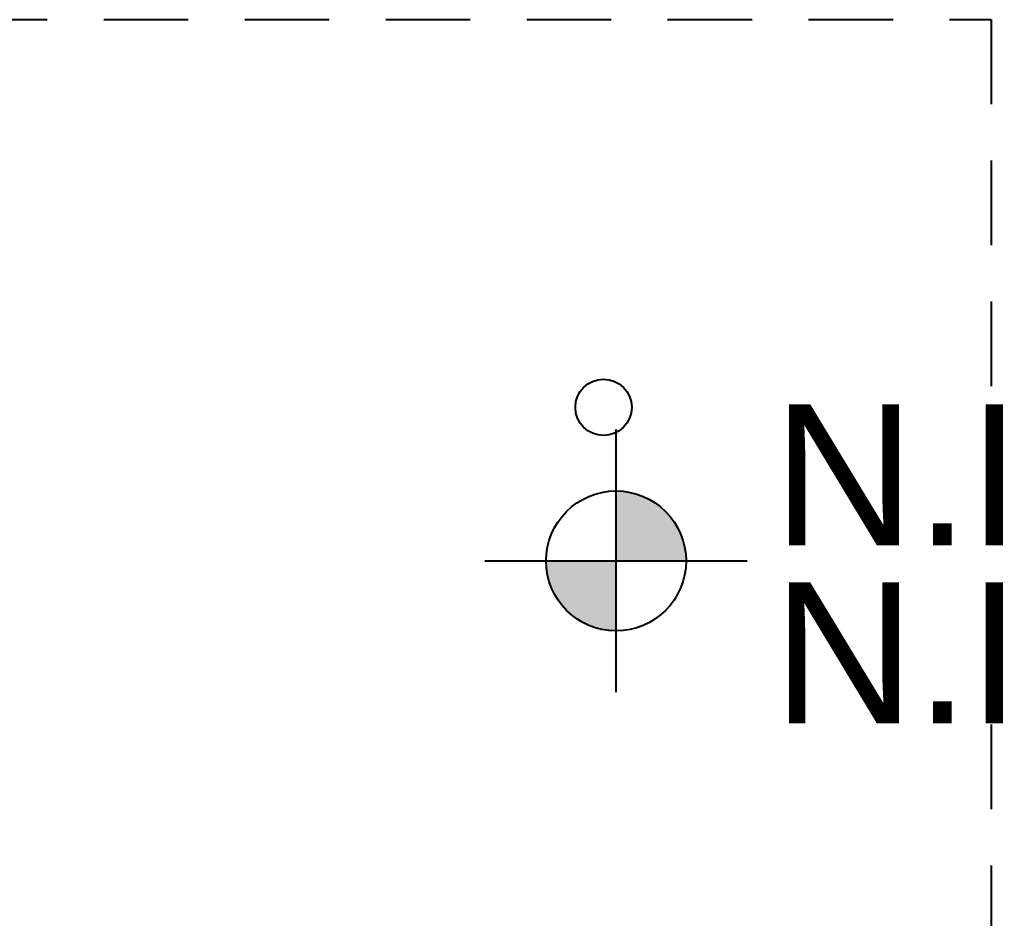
# Model space of a CAD drawing. Header units: metres. Extents: x -22 to 564, y 0 to 143.
# Drawn here: x 237.809 to 239.54, y 38.331 to 39.925 of the extents above; entities that cross this region are included whole.
import ezdxf

# ---------------------------------------------------------------- set-up
doc = ezdxf.new("R2010")
doc.units = ezdxf.units.M
doc.linetypes.add('XREF 2N NEURO-ONCOLOGIA$0$HIDDE150', pattern=[0.24, 0.15, -0.09])
for name, color, linetype in [('NIVELES', 9, 'Continuous'), ('XREF 2N NEURO-ONCOLOGIA$0$LAMPARAS 1', 112, 'Continuous'), ('XREF 2N NEURO-ONCOLOGIA$0$PLAFONES', 20, 'XREF 2N NEURO-ONCOLOGIA$0$HIDDE150')]:
    doc.layers.add(name, color=color, linetype=linetype)
doc.styles.add('NIVELES', font='arial.ttf', dxfattribs={"height": 0.25})

# ---------------------------------------------------------------- blocks, each defined once
blk = doc.blocks.new('XREF 2N NEURO-ONCOLOGIA')
at = {"layer": 'XREF 2N NEURO-ONCOLOGIA$0$LAMPARAS 1'}
blk.add_circle((5.7864, 8.1966, 0), 0.05, dxfattribs=at)
at = {"layer": 'XREF 2N NEURO-ONCOLOGIA$0$PLAFONES', "elevation": 0}
blk.add_lwpolyline([(3.724, 12.5829), (6.4739, 12.5829), (6.4739, 7.5091), (3.724, 7.5091)], close=True, dxfattribs=at)
blk = doc.blocks.new('NPT')
h = blk.add_hatch(color=256)
h.paths.add_polyline_path([(0, 0.1241), (0, 0), (0.1241, 0, 0.414214)])
h.paths.add_polyline_path([(0, 0), (-0.1241, 0, 0.414214), (0, -0.1241)])
for p, q in [((0, -0.2327), (0, 0.2327)), ((-0.2327, 0), (0.2327, 0))]:
    blk.add_line(p, q)
blk.add_circle((0, 0), 0.1241)
at = {"style": 'NIVELES'}
for p in [(0.2779, 0.028), (0.2779, -0.2879)]:
    blk.add_attdef('NIVEL', p, '', height=0.25, dxfattribs=at)

msp = doc.modelspace()

# ---------------------------------------------------------------- block references
at = {"rotation": 90}
msp.add_blockref('XREF 2N NEURO-ONCOLOGIA', (247.0412, 33.4511), dxfattribs=at)

# ---------------------------------------------------------------- next in the draw order: block references
at = {"layer": 'NIVELES'}
ref = msp.add_blockref('NPT', (238.8668, 38.9652), dxfattribs=at)
ref.add_attrib('NIVEL', 'N.P.T.=21.15', (239.1446, 38.9931), dxfattribs={"layer": '0', "height": 0.25, "style": 'NIVELES'})
ref.add_attrib('NIVEL', 'N.PL.=2.90/N.P.T.', (239.1446, 38.6773), dxfattribs={"layer": '0', "height": 0.25, "style": 'NIVELES'})

doc.saveas('drawing.dxf')
